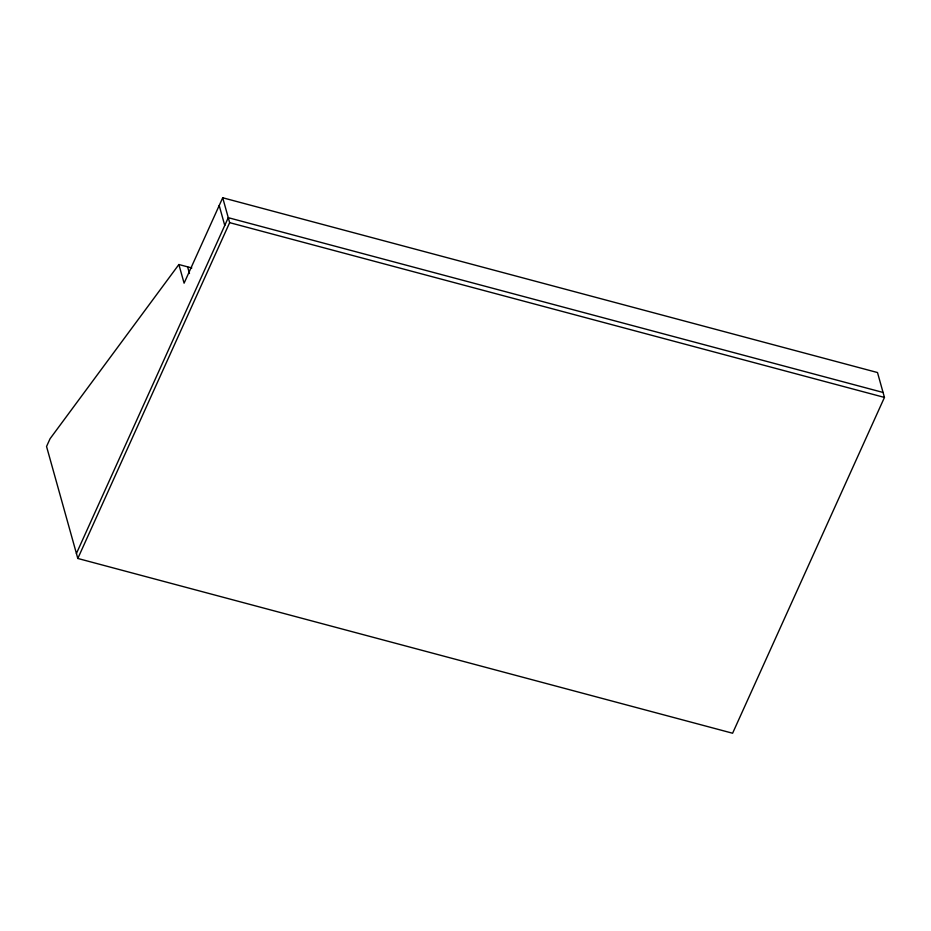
<?xml version="1.0" encoding="UTF-8"?>
<svg xmlns="http://www.w3.org/2000/svg" width="931" height="931" viewBox="0 0 931 931"><rect width="100%" height="100%" fill="white"/><g stroke="black" fill="none" stroke-linecap="round" stroke-linejoin="round"><path stroke-width="1.4" d="M178.88 264.52L50.065 438.722L46.55 446.484L77.808 558.46L732.604 733.232L884.45 397.421L877.502 372.54L222.707 197.768L184.094 283.175L178.88 264.52L191.821 267.965M76.423 553.48L228.27 217.679L883.065 392.451M77.808 558.46L229.654 222.649L222.707 197.768M229.654 222.649L884.45 397.421M219.204 205.53L224.755 225.442M187.608 266.848L189.47 273.505"/></g></svg>
